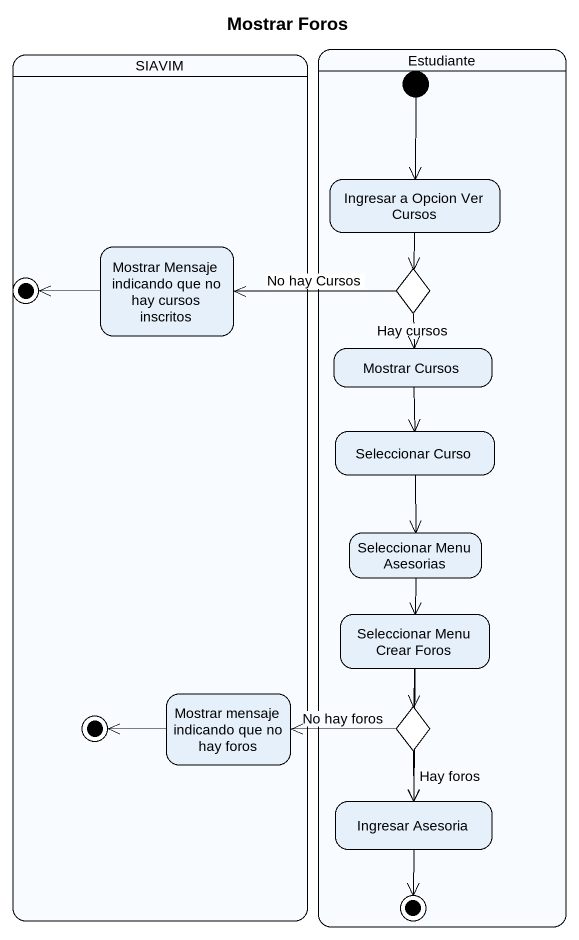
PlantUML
@startuml
title Mostrar Foros
hide empty description
state Estudiante {
  state "Ingresar a Opcion Ver Cursos" as Ingresar_a_Opcion_Ver_Cursos
  state choice1 <<choice>>
  state "Mostrar Cursos" as Mostrar_Cursos
  state "Seleccionar Curso" as Seleccionar_Curso
  state "Seleccionar Menu Asesorias" as Seleccionar_Menu_Asesorias
  state "Seleccionar Menu Crear Foros" as Seleccionar_Menu_Crear_Foros
  state choice2 <<choice>>
  state "Ingresar Asesoria" as Ingresar_Asesoria
  [*] --> Ingresar_a_Opcion_Ver_Cursos
  Ingresar_Asesoria --> [*]
}
state SIAVIM {
  state final1 <<end>>
  state "Mostrar Mensaje indicando que no hay cursos inscritos" as Mostrar_Mensaje_indicando
  state final2 <<end>>
  state "Mostrar mensaje indicando que no hay foros" as Mostrar_mensaje_indicando
}
Ingresar_a_Opcion_Ver_Cursos --> choice1
Mostrar_Mensaje_indicando -left-> final1
choice1 -left-> Mostrar_Mensaje_indicando : No hay Cursos
choice1 --> Mostrar_Cursos : Hay cursos
Mostrar_Cursos --> Seleccionar_Curso
Seleccionar_Curso --> Seleccionar_Menu_Asesorias
Seleccionar_Menu_Asesorias --> Seleccionar_Menu_Crear_Foros
Seleccionar_Menu_Crear_Foros --> choice2
Seleccionar_Menu_Crear_Foros --> Ingresar_Asesoria
Mostrar_mensaje_indicando -left-> final2
choice2 -left-> Mostrar_mensaje_indicando : No hay foros
choice2 --> Ingresar_Asesoria : Hay foros
@enduml
